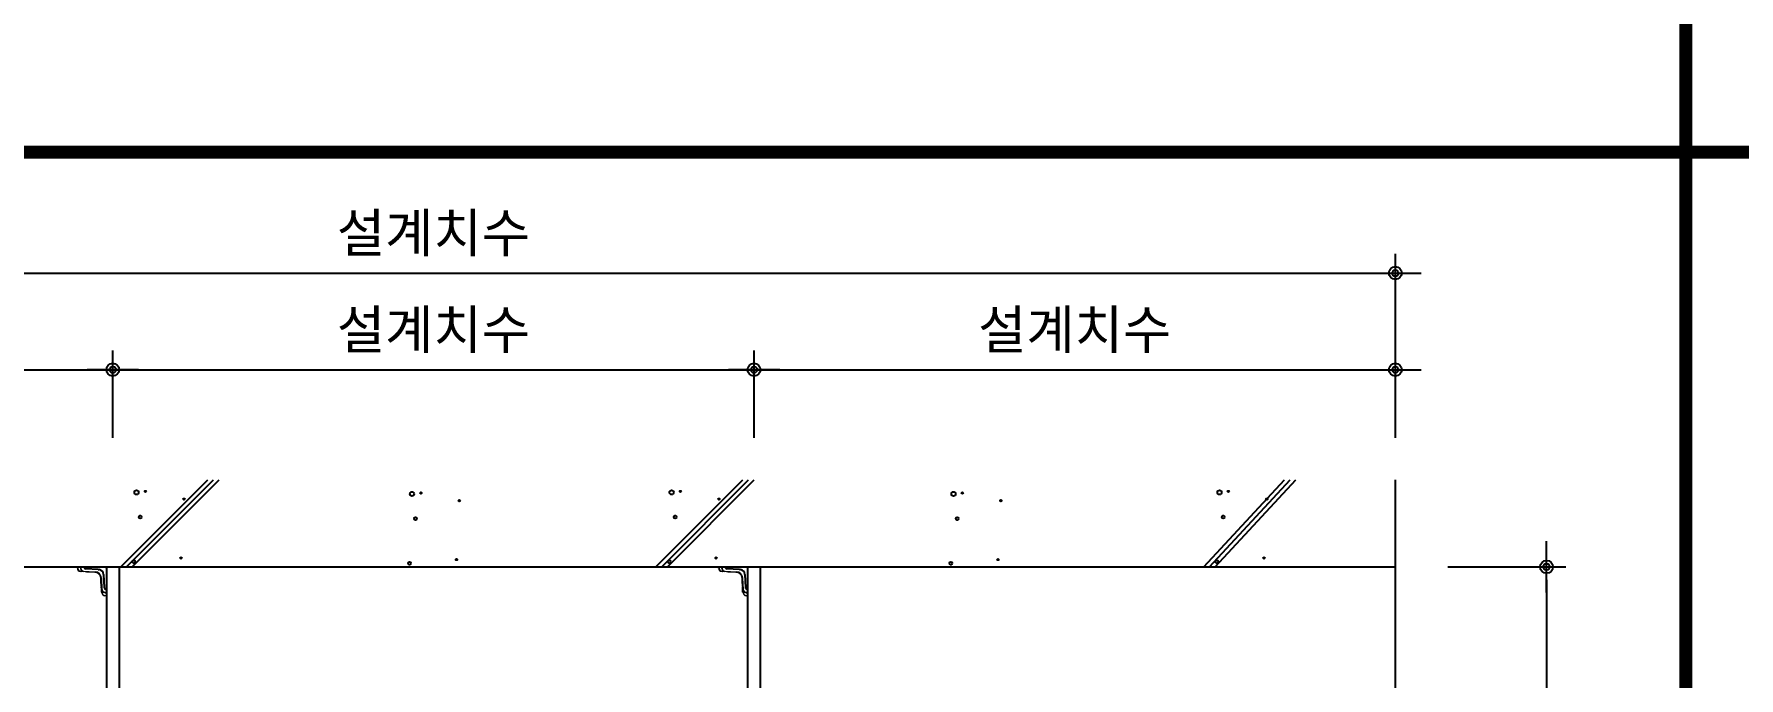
# Model space of a CAD drawing. Extents: x -255 to 8105, y -176 to 5714.
# Drawn here: x 3160 to 4489, y 3614 to 4116 of the extents above; entities that cross this region are included whole.
import ezdxf

# ---------------------------------------------------------------- set-up
doc = ezdxf.new("R2010")
doc.units = 0
doc.header["$LTSCALE"] = 30
doc.layers.get('0').update_dxf_attribs({"linetype": 'CONTINUOUS'})
doc.layers.get('DEFPOINTS').update_dxf_attribs({"linetype": 'CONTINUOUS'})
for name, color, linetype in [('0_toilet', 6, 'CONTINUOUS'), ('DIM', 7, 'CONTINUOUS'), ('경첩', 4, 'CONTINUOUS'), ('해치', 8, 'CONTINUOUS')]:
    doc.layers.add(name, color=color, linetype=linetype)
doc.styles.add('돋움', font='malgun.ttf')
doc.dimstyles.new('10', dxfattribs={"dimscale": 10, "dimtxt": 3, "dimasz": 1, "dimexe": 1.5, "dimexo": 2, "dimgap": 1, "dimtad": 1, "dimdec": 0, "dimlunit": 6, "dimtxsty": '돋움', "dimblk": 'DIMDOT', "dimcen": -1, "dimdle": 1.5, "dimclrt": 3, "dimazin": 3, "dimtfac": 1, "dimtdec": 0, "dimtix": 1, "dimtmove": 2, "dimatfit": 3, "dimldrblk": 'DIMDOT', "dimarcsym": 0})

# ---------------------------------------------------------------- blocks, each defined once
blk = doc.blocks.new('DIMDOT')
at = {"linetype": 'Continuous'}
blk.add_line((-2, 0), (2, 0), dxfattribs=at)
for radius in [0.5, 0.25]:
    blk.add_circle((0, 0), radius, dxfattribs=at)
blk = doc.blocks.new('*D559')
at = {"layer": 'DEFPOINTS', "color": 0}
for p in [(21876.4, 10939.8), (21876.4, 10214.8), (21973.3, 10214.8)]:
    blk.add_point(p, dxfattribs=at)
at = {"layer": 'DIM', "color": 0, "lineweight": -2, "ltscale": 10}
for p, q in [((21896.4, 10939.8), (21988.3, 10939.8)), ((21973.3, 10929.8), (21973.3, 10224.8)), ((21896.4, 10214.8), (21988.3, 10214.8))]:
    blk.add_line(p, q, dxfattribs=at)
at = {"layer": 'DIM', "color": 0, "lineweight": -2, "xscale": 10, "yscale": 10, "zscale": 10}
for p, rotation in [((21973.3, 10939.8), 90), ((21973.3, 10214.8), 270)]:
    blk.add_blockref('DIMDOT', p, dxfattribs=dict(at, rotation=rotation))
at = {"layer": 'DIM', "color": 3, "insert": (21948.1, 10577.3), "char_height": 30, "attachment_point": 5, "rotation": 90, "style": '돋움'}
blk.add_mtext('VAR.', dxfattribs=at)
blk = doc.blocks.new('*D560')
at = {"layer": 'DEFPOINTS', "color": 0}
for p in [(21855.4, 11093.4), (21355.4, 11020.3), (21855.4, 11020.3)]:
    blk.add_point(p, dxfattribs=at)
at = {"layer": 'DIM', "color": 0, "lineweight": -2, "ltscale": 10}
for p, q in [((21355.4, 11040.3), (21355.4, 11108.4)), ((21855.4, 11040.3), (21855.4, 11108.4)), ((21365.4, 11093.4), (21845.4, 11093.4))]:
    blk.add_line(p, q, dxfattribs=at)
at = {"layer": 'DIM', "color": 0, "lineweight": -2, "xscale": 10, "yscale": 10, "zscale": 10, "rotation": 180}
blk.add_blockref('DIMDOT', (21355.4, 11093.4), dxfattribs=at)
at = {"layer": 'DIM', "color": 0, "lineweight": -2, "xscale": 10, "yscale": 10, "zscale": 10}
blk.add_blockref('DIMDOT', (21855.4, 11093.4), dxfattribs=at)
at = {"layer": 'DIM', "color": 3, "insert": (21605.4, 11123), "char_height": 30, "attachment_point": 5, "style": '돋움'}
blk.add_mtext('설계치수', dxfattribs=at)
blk = doc.blocks.new('*D561')
at = {"layer": 'DEFPOINTS', "color": 0}
for p in [(21855.4, 11168.7), (20355.4, 11020.3), (21855.4, 11020.3)]:
    blk.add_point(p, dxfattribs=at)
at = {"layer": 'DIM', "color": 0, "lineweight": -2, "ltscale": 10}
for p, q in [((20355.4, 11040.3), (20355.4, 11183.7)), ((21855.4, 11040.3), (21855.4, 11183.7)), ((20365.4, 11168.7), (21845.4, 11168.7))]:
    blk.add_line(p, q, dxfattribs=at)
at = {"layer": 'DIM', "color": 0, "lineweight": -2, "xscale": 10, "yscale": 10, "zscale": 10, "rotation": 180}
blk.add_blockref('DIMDOT', (20355.4, 11168.7), dxfattribs=at)
at = {"layer": 'DIM', "color": 0, "lineweight": -2, "xscale": 10, "yscale": 10, "zscale": 10}
blk.add_blockref('DIMDOT', (21855.4, 11168.7), dxfattribs=at)
at = {"layer": 'DIM', "color": 3, "insert": (21105.4, 11198.4), "char_height": 30, "attachment_point": 5, "style": '돋움'}
blk.add_mtext('설계치수', dxfattribs=at)
blk = doc.blocks.new('*D562')
at = {"layer": 'DEFPOINTS', "color": 0}
for p in [(21355.4, 11093.4), (20855.4, 11020.3), (21355.4, 11020.3)]:
    blk.add_point(p, dxfattribs=at)
at = {"layer": 'DIM', "color": 0, "lineweight": -2, "ltscale": 10}
for p, q in [((20855.4, 11040.3), (20855.4, 11108.4)), ((21355.4, 11040.3), (21355.4, 11108.4)), ((20865.4, 11093.4), (21345.4, 11093.4))]:
    blk.add_line(p, q, dxfattribs=at)
at = {"layer": 'DIM', "color": 0, "lineweight": -2, "xscale": 10, "yscale": 10, "zscale": 10, "rotation": 180}
blk.add_blockref('DIMDOT', (20855.4, 11093.4), dxfattribs=at)
at = {"layer": 'DIM', "color": 0, "lineweight": -2, "xscale": 10, "yscale": 10, "zscale": 10}
blk.add_blockref('DIMDOT', (21355.4, 11093.4), dxfattribs=at)
at = {"layer": 'DIM', "color": 3, "insert": (21105.4, 11123), "char_height": 30, "attachment_point": 5, "style": '돋움'}
blk.add_mtext('설계치수', dxfattribs=at)
blk = doc.blocks.new('*D563')
at = {"layer": 'DEFPOINTS', "color": 0}
for p in [(20855.4, 11093.4), (20355.4, 11020.3), (20855.4, 11020.3)]:
    blk.add_point(p, dxfattribs=at)
at = {"layer": 'DIM', "color": 0, "lineweight": -2, "ltscale": 10}
for p, q in [((20355.4, 11040.3), (20355.4, 11108.4)), ((20855.4, 11040.3), (20855.4, 11108.4)), ((20365.4, 11093.4), (20845.4, 11093.4))]:
    blk.add_line(p, q, dxfattribs=at)
at = {"layer": 'DIM', "color": 0, "lineweight": -2, "xscale": 10, "yscale": 10, "zscale": 10, "rotation": 180}
blk.add_blockref('DIMDOT', (20355.4, 11093.4), dxfattribs=at)
at = {"layer": 'DIM', "color": 0, "lineweight": -2, "xscale": 10, "yscale": 10, "zscale": 10}
blk.add_blockref('DIMDOT', (20855.4, 11093.4), dxfattribs=at)
at = {"layer": 'DIM', "color": 3, "insert": (20605.4, 11123), "char_height": 30, "attachment_point": 5, "style": '돋움'}
blk.add_mtext('설계치수', dxfattribs=at)
blk = doc.blocks.new('UNI-02', base_point=(17634, 7239))
for p, q in [((21855.4, 10604), (21855.4, 11007.6)), ((20355.4, 10939.8), (21855.4, 10939.8))]:
    blk.add_line(p, q)
at = {"color": 4}
for p, q in [((20844.1, 10937.7), (20834.4, 10938.3)), ((20844.1, 10937.7), (20844.8, 10937.7)), ((20848.2, 10933.9), (20848.7, 10923.8)), ((21344.1, 10937.7), (21334.3, 10938.3)), ((21344.1, 10937.7), (21344.7, 10937.7)), ((21348.1, 10933.9), (21348.6, 10923.8))]:
    blk.add_line(p, q, dxfattribs=at)
at = {"color": 8, "const_width": 10}
for points in [[(22081.9, 10008), (22081.9, 12777.2)], [(20119.3, 11262.9), (23467.1, 11262.9)]]:
    blk.add_lwpolyline(points, dxfattribs=at)
at = {"color": 4}
for centre, radius, start, end in [((20834.5, 10939.9), 1.61, 184.0227, 266.85), ((21334.4, 10939.9), 1.61, 184.0227, 266.85), ((20844.5, 10934.1), 3.66, 356.6481, 86.2207), ((21344.5, 10934.1), 3.66, 356.6481, 86.2207), ((20850.3, 10924), 1.65, 186.1664, 269.5984), ((21350.3, 10924), 1.65, 186.1664, 269.5984)]:
    blk.add_arc(centre, radius, start, end, dxfattribs=at)
at = {"layer": '0_toilet'}
for p, q in [((20850.4, 10939.8), (20850.4, 10214.8)), ((20860.4, 10939.8), (20860.4, 10214.8)), ((21350.3, 10939.8), (21350.3, 10214.8)), ((21360.4, 10214.8), (21360.4, 10939.8))]:
    blk.add_line(p, q, dxfattribs=at)
at = {"layer": '경첩', "color": 4, "linetype": 'Continuous', "lineweight": 15}
for p, q in [((20827.9, 10938.7), (20827.9, 10939.8)), ((20827.9, 10939.8), (20828.1, 10939.8)), ((20828.1, 10939.8), (20828.1, 10938.7)), ((20828.1, 10939.8), (20830.3, 10939.8)), ((20830.3, 10939.8), (20830.3, 10938.6)), ((20830.4, 10938.6), (20830.4, 10939.8)), ((20830.4, 10939.8), (20830.6, 10939.8)), ((20830.6, 10939.8), (20830.6, 10938.6)), ((20848.9, 10939.8), (20830.6, 10939.8)), ((21327.8, 10938.7), (21327.8, 10939.8)), ((21327.8, 10939.8), (21328.1, 10939.8)), ((21328.1, 10939.8), (21328.1, 10938.7)), ((21328.1, 10939.8), (21330.2, 10939.8)), ((21330.2, 10939.8), (21330.2, 10938.6)), ((21330.3, 10938.6), (21330.3, 10939.8)), ((21330.3, 10939.8), (21330.6, 10939.8)), ((21330.6, 10939.8), (21330.6, 10938.6)), ((21348.8, 10939.8), (21330.6, 10939.8)), ((20828.1, 10938.7), (20827.9, 10938.7)), ((20830.1, 10936.6), (20831.6, 10936.5)), ((20832.6, 10936.2), (20830.1, 10936.3)), ((20830.3, 10938.6), (20830.4, 10938.6)), ((20830.4, 10938.6), (20830.6, 10938.6)), ((20830.6, 10936.1), (20830.8, 10936.3)), ((20830.6, 10936.1), (20830.7, 10936.1)), ((20833.9, 10935.9), (20830.7, 10936.1)), ((20832.6, 10936.5), (20841.6, 10936)), ((20841.6, 10935.8), (20832.6, 10936.2)), ((20833.9, 10935.9), (20834.1, 10936.1)), ((20834.6, 10935.9), (20834.8, 10936.1)), ((20834.9, 10935.9), (20835.2, 10936.1)), ((20835.6, 10935.8), (20835.8, 10936.1)), ((20838.3, 10935.7), (20835.6, 10935.8)), ((20838.3, 10935.7), (20838.5, 10935.9)), ((20839, 10935.7), (20839.2, 10935.9)), ((20839.3, 10935.6), (20839.5, 10935.9)), ((20840, 10935.6), (20840.2, 10935.9)), ((20841.3, 10935.5), (20840, 10935.6)), ((20841.3, 10935.5), (20841.6, 10935.8)), ((20841.6, 10935.5), (20841.3, 10935.5)), ((20842.6, 10935.4), (20842.8, 10935.6)), ((20843.1, 10935.2), (20843.3, 10935.4)), ((20843.4, 10935.1), (20843.5, 10935.3)), ((20843.8, 10934.9), (20844, 10935)), ((20844, 10934.7), (20844.2, 10934.9)), ((20845.1, 10933.7), (20845.3, 10933.9)), ((20845.3, 10933.5), (20845.4, 10933.7)), ((20845.5, 10933), (20845.7, 10933.2)), ((20845.7, 10932.8), (20845.8, 10933)), ((20845.8, 10932.4), (20846, 10932.6)), ((20846.2, 10932.1), (20846, 10931.9)), ((20846, 10931.9), (20846.2, 10932.1)), ((20846, 10931.5), (20846.3, 10931.7)), ((20846.1, 10931.3), (20846.3, 10931.5)), ((20846.1, 10930.4), (20846.1, 10931)), ((20846.1, 10930.4), (20846.4, 10930.6)), ((20846.1, 10930.3), (20846.4, 10930.5)), ((20846.1, 10930.3), (20846.1, 10930.4)), ((20846.1, 10929.9), (20846.1, 10930.3)), ((20846.1, 10929.9), (20846.4, 10930.2)), ((20846.1, 10929.8), (20846.4, 10930.1)), ((20846.1, 10929.8), (20846.1, 10929.9)), ((20846.2, 10928.9), (20846.1, 10929.8)), ((20846.2, 10928.9), (20846.4, 10929.2)), ((20846.2, 10928.7), (20846.4, 10928.9)), ((20846.2, 10928.3), (20846.2, 10928.7)), ((20846.2, 10928.2), (20846.5, 10928.5)), ((20846.2, 10928.3), (20846.5, 10928.5)), ((20846.4, 10925.4), (20846.2, 10928.2)), ((20846.8, 10922.1), (20846.3, 10931)), ((20846.6, 10931), (20847, 10922.1)), ((20850.4, 10920.1), (20850.4, 10938.3)), ((21328.1, 10938.7), (21327.8, 10938.7)), ((21330.1, 10936.6), (21331.5, 10936.5)), ((21332.6, 10936.2), (21330.1, 10936.3)), ((21330.2, 10938.6), (21330.3, 10938.6)), ((21330.3, 10938.6), (21330.6, 10938.6)), ((21330.6, 10936.1), (21330.7, 10936.3)), ((21330.6, 10936.1), (21330.6, 10936.1)), ((21333.9, 10935.9), (21330.6, 10936.1)), ((21332.6, 10936.5), (21341.5, 10936)), ((21341.5, 10935.8), (21332.6, 10936.2)), ((21333.9, 10935.9), (21334.1, 10936.1)), ((21334.5, 10935.9), (21334.8, 10936.1)), ((21334.9, 10935.9), (21335.1, 10936.1)), ((21335.5, 10935.8), (21335.8, 10936.1)), ((21338.2, 10935.7), (21335.5, 10935.8)), ((21338.2, 10935.7), (21338.5, 10935.9)), ((21338.9, 10935.7), (21339.2, 10935.9)), ((21339.3, 10935.6), (21339.5, 10935.9)), ((21339.9, 10935.6), (21340.2, 10935.9)), ((21341.3, 10935.5), (21339.9, 10935.6)), ((21341.3, 10935.5), (21341.5, 10935.8)), ((21341.5, 10935.5), (21341.3, 10935.5)), ((21342.5, 10935.4), (21342.7, 10935.6)), ((21343.1, 10935.2), (21343.2, 10935.4)), ((21343.3, 10935.1), (21343.5, 10935.3)), ((21343.8, 10934.9), (21343.9, 10935)), ((21344, 10934.7), (21344.2, 10934.9)), ((21345.1, 10933.7), (21345.2, 10933.9)), ((21345.2, 10933.5), (21345.4, 10933.7)), ((21345.5, 10933), (21345.7, 10933.2)), ((21345.6, 10932.8), (21345.8, 10933)), ((21345.8, 10932.4), (21346, 10932.6)), ((21346.1, 10932.1), (21345.9, 10931.9)), ((21345.9, 10931.9), (21346.1, 10932.1)), ((21346, 10931.5), (21346.2, 10931.7)), ((21346, 10931.3), (21346.2, 10931.5)), ((21346.1, 10930.4), (21346, 10931)), ((21346.1, 10930.4), (21346.3, 10930.6)), ((21346.1, 10930.3), (21346.3, 10930.5)), ((21346.1, 10930.3), (21346.1, 10930.4)), ((21346.1, 10929.9), (21346.1, 10930.3)), ((21346.1, 10929.9), (21346.3, 10930.2)), ((21346.1, 10929.8), (21346.3, 10930.1)), ((21346.1, 10929.8), (21346.1, 10929.9)), ((21346.1, 10928.9), (21346.1, 10929.8)), ((21346.1, 10928.9), (21346.4, 10929.2)), ((21346.2, 10928.7), (21346.4, 10928.9)), ((21346.2, 10928.3), (21346.2, 10928.7)), ((21346.2, 10928.2), (21346.4, 10928.5)), ((21346.2, 10928.3), (21346.4, 10928.5)), ((21346.3, 10925.4), (21346.2, 10928.2)), ((21346.7, 10922.1), (21346.3, 10931)), ((21346.5, 10931), (21347, 10922.1)), ((21350.3, 10920.1), (21350.3, 10938.3)), ((20846.4, 10925.4), (20846.6, 10925.6)), ((20846.4, 10925), (20846.6, 10925.3)), ((20846.4, 10924.4), (20846.4, 10925)), ((20846.4, 10924.4), (20846.6, 10924.6)), ((20846.4, 10924), (20846.7, 10924.3)), ((20846.5, 10923.3), (20846.7, 10923.6)), ((20846.6, 10920.6), (20846.5, 10923.3)), ((20846.6, 10920.6), (20846.8, 10920.9)), ((20846.7, 10920.1), (20846.9, 10920.2)), ((20846.9, 10919.6), (20846.8, 10922.1)), ((20847.1, 10921), (20847.1, 10919.6)), ((20849.1, 10920.1), (20850.4, 10920.1)), ((20849.1, 10919.8), (20849.1, 10920.1)), ((20849.1, 10919.8), (20849.1, 10919.7)), ((20850.4, 10919.8), (20849.1, 10919.8)), ((20849.1, 10919.7), (20850.4, 10919.7)), ((20849.2, 10917.6), (20850.4, 10917.6)), ((20849.2, 10917.6), (20849.2, 10917.3)), ((20850.4, 10917.3), (20849.2, 10917.3)), ((20850.4, 10920.1), (20850.4, 10919.8)), ((20850.4, 10919.7), (20850.4, 10917.6)), ((20850.4, 10917.6), (20850.4, 10917.3)), ((21346.3, 10925.4), (21346.5, 10925.6)), ((21346.3, 10925), (21346.6, 10925.3)), ((21346.4, 10924.4), (21346.3, 10925)), ((21346.4, 10924.4), (21346.6, 10924.6)), ((21346.4, 10924), (21346.6, 10924.3)), ((21346.4, 10923.3), (21346.6, 10923.6)), ((21346.5, 10920.6), (21346.4, 10923.3)), ((21346.5, 10920.6), (21346.8, 10920.9)), ((21346.6, 10920.1), (21346.8, 10920.2)), ((21346.8, 10919.6), (21346.7, 10922.1)), ((21347, 10921), (21347.1, 10919.6)), ((21349.1, 10920.1), (21350.3, 10920.1)), ((21349.1, 10919.8), (21349.1, 10920.1)), ((21349.1, 10919.8), (21349.1, 10919.7)), ((21350.3, 10919.8), (21349.1, 10919.8)), ((21349.1, 10919.7), (21350.3, 10919.7)), ((21349.2, 10917.6), (21350.3, 10917.6)), ((21349.2, 10917.6), (21349.2, 10917.3)), ((21350.3, 10917.3), (21349.2, 10917.3)), ((21350.3, 10920.1), (21350.3, 10919.8)), ((21350.3, 10919.7), (21350.3, 10917.6)), ((21350.3, 10917.6), (21350.3, 10917.3))]:
    blk.add_line(p, q, dxfattribs=at)
at = {"layer": '경첩', "color": 4, "linetype": 'Continuous', "lineweight": 15, "flags": 128}
for points in [[(20830.1, 10936.6), (20830.1, 10936.5), (20830.1, 10936.5), (20830.1, 10936.4), (20830.1, 10936.4), (20830.1, 10936.4), (20830.1, 10936.3), (20830.1, 10936.3), (20830.1, 10936.3)], [(20832.6, 10936.2), (20832.6, 10936.2), (20832.6, 10936.2), (20832.6, 10936.3), (20832.6, 10936.3), (20832.6, 10936.3), (20832.6, 10936.4), (20832.6, 10936.4), (20832.6, 10936.5)], [(20834.6, 10935.9), (20834.6, 10935.9), (20834.5, 10935.9), (20834.5, 10935.9), (20834.4, 10935.9), (20834.3, 10935.9), (20834.2, 10935.9), (20834, 10935.9), (20833.9, 10935.9)], [(20835.6, 10935.8), (20835.5, 10935.8), (20835.4, 10935.8), (20835.3, 10935.8), (20835.2, 10935.8), (20835.1, 10935.8), (20835, 10935.8), (20835, 10935.9), (20834.9, 10935.9), (20834.9, 10935.9)], [(20839, 10935.7), (20839, 10935.7), (20838.9, 10935.7), (20838.9, 10935.7), (20838.8, 10935.7), (20838.7, 10935.7), (20838.5, 10935.7), (20838.4, 10935.7), (20838.3, 10935.7)], [(20840, 10935.6), (20839.8, 10935.6), (20839.7, 10935.6), (20839.6, 10935.6), (20839.5, 10935.6), (20839.4, 10935.6), (20839.4, 10935.6), (20839.3, 10935.6), (20839.3, 10935.6)], [(20841.6, 10935.8), (20841.6, 10935.8), (20841.6, 10935.8), (20841.6, 10935.8), (20841.6, 10935.9), (20841.6, 10935.9), (20841.6, 10935.9), (20841.6, 10936), (20841.6, 10936)], [(20846, 10931.9), (20846, 10931.9), (20846, 10931.9)], [(20846.1, 10931.3), (20846.1, 10931.4), (20846, 10931.5)], [(20846.2, 10928.7), (20846.2, 10928.7), (20846.2, 10928.8), (20846.2, 10928.9)], [(20846.2, 10928.2), (20846.2, 10928.2), (20846.2, 10928.3)], [(20846.3, 10931), (20846.3, 10931), (20846.4, 10931), (20846.4, 10931), (20846.4, 10931), (20846.5, 10931), (20846.5, 10931), (20846.5, 10931), (20846.6, 10931)], [(21330.1, 10936.6), (21330.1, 10936.5), (21330.1, 10936.5), (21330.1, 10936.4), (21330.1, 10936.4), (21330.1, 10936.4), (21330.1, 10936.3), (21330.1, 10936.3), (21330.1, 10936.3)], [(21332.6, 10936.2), (21332.6, 10936.2), (21332.6, 10936.2), (21332.6, 10936.3), (21332.6, 10936.3), (21332.6, 10936.3), (21332.6, 10936.4), (21332.6, 10936.4), (21332.6, 10936.5)], [(21334.5, 10935.9), (21334.5, 10935.9), (21334.5, 10935.9), (21334.4, 10935.9), (21334.3, 10935.9), (21334.2, 10935.9), (21334.1, 10935.9), (21334, 10935.9), (21333.9, 10935.9)], [(21335.5, 10935.8), (21335.4, 10935.8), (21335.3, 10935.8), (21335.2, 10935.8), (21335.1, 10935.8), (21335, 10935.8), (21335, 10935.8), (21334.9, 10935.9), (21334.9, 10935.9), (21334.9, 10935.9)], [(21338.9, 10935.7), (21338.9, 10935.7), (21338.9, 10935.7), (21338.8, 10935.7), (21338.7, 10935.7), (21338.6, 10935.7), (21338.5, 10935.7), (21338.4, 10935.7), (21338.2, 10935.7)], [(21339.9, 10935.6), (21339.8, 10935.6), (21339.7, 10935.6), (21339.6, 10935.6), (21339.5, 10935.6), (21339.4, 10935.6), (21339.3, 10935.6), (21339.3, 10935.6), (21339.3, 10935.6)], [(21341.5, 10935.8), (21341.5, 10935.8), (21341.5, 10935.8), (21341.5, 10935.8), (21341.5, 10935.9), (21341.5, 10935.9), (21341.5, 10935.9), (21341.5, 10936), (21341.5, 10936)], [(21345.9, 10931.9), (21345.9, 10931.9), (21345.9, 10931.9)], [(21346, 10931.3), (21346, 10931.4), (21346, 10931.5)], [(21346.2, 10928.7), (21346.1, 10928.7), (21346.1, 10928.8), (21346.1, 10928.9)], [(21346.2, 10928.2), (21346.2, 10928.2), (21346.2, 10928.3)], [(21346.3, 10931), (21346.3, 10931), (21346.3, 10931), (21346.3, 10931), (21346.4, 10931), (21346.4, 10931), (21346.4, 10931), (21346.5, 10931), (21346.5, 10931)], [(20846.5, 10923.3), (20846.4, 10923.5), (20846.4, 10923.6), (20846.4, 10923.7), (20846.4, 10923.8), (20846.4, 10923.9), (20846.4, 10924), (20846.4, 10924), (20846.4, 10924)], [(20846.6, 10920.1), (20846.6, 10920.2), (20846.6, 10920.4), (20846.6, 10920.5), (20846.6, 10920.6)], [(20846.6, 10920.1), (20846.6, 10920.1), (20846.6, 10920.1), (20846.7, 10920.1), (20846.7, 10920.1), (20846.7, 10920.1), (20846.7, 10920.1), (20846.7, 10920.1), (20846.7, 10920.1)], [(20846.8, 10922.1), (20846.8, 10922.1), (20846.8, 10922.1), (20846.8, 10922.1), (20846.8, 10922.1), (20846.9, 10922.1), (20846.9, 10922.1), (20847, 10922.1), (20847, 10922.1)], [(20847.1, 10919.6), (20847.1, 10919.6), (20847, 10919.6), (20847, 10919.6), (20847, 10919.6), (20846.9, 10919.6), (20846.9, 10919.6), (20846.9, 10919.6), (20846.9, 10919.6)], [(21346.4, 10923.3), (21346.4, 10923.5), (21346.4, 10923.6), (21346.4, 10923.7), (21346.4, 10923.8), (21346.4, 10923.9), (21346.4, 10924), (21346.4, 10924), (21346.4, 10924)], [(21346.6, 10920.1), (21346.5, 10920.2), (21346.5, 10920.4), (21346.5, 10920.5), (21346.5, 10920.6)], [(21346.6, 10920.1), (21346.6, 10920.1), (21346.6, 10920.1), (21346.6, 10920.1), (21346.6, 10920.1), (21346.6, 10920.1), (21346.6, 10920.1), (21346.6, 10920.1), (21346.6, 10920.1)], [(21346.7, 10922.1), (21346.7, 10922.1), (21346.7, 10922.1), (21346.8, 10922.1), (21346.8, 10922.1), (21346.8, 10922.1), (21346.9, 10922.1), (21346.9, 10922.1), (21347, 10922.1)], [(21347.1, 10919.6), (21347, 10919.6), (21347, 10919.6), (21346.9, 10919.6), (21346.9, 10919.6), (21346.9, 10919.6), (21346.9, 10919.6), (21346.8, 10919.6), (21346.8, 10919.6)]]:
    blk.add_lwpolyline(points, dxfattribs=at)
at = {"layer": '경첩', "color": 4, "linetype": 'Continuous', "lineweight": 15}
for centre, radius, start, end in [((20848.9, 10938.3), 1.5, 0, 90), ((21348.8, 10938.3), 1.5, 0, 90), ((20830.2, 10938.7), 2.35, 180, 267.3017), ((20830.2, 10938.7), 2.1, 180, 267.3017), ((20832.7, 10938.6), 2.35, 180, 267.3017), ((20832.7, 10938.6), 2.1, 180, 267.3017), ((20841.3, 10930.8), 5.25, 2.6983, 87.3017), ((20841.3, 10930.8), 5, 2.6983, 87.3017), ((20841.3, 10930.8), 4.75, 75, 87.3017), ((20841.3, 10930.8), 4.75, 68.2494, 75.0002), ((20841.3, 10930.8), 4.75, 58.7002, 65.0052), ((20841.3, 10930.8), 4.75, 55.6142, 58.7009), ((20841.3, 10930.8), 4.75, 37.4392, 55.6151), ((20841.3, 10930.8), 4.75, 34.3855, 37.4388), ((20841.3, 10930.8), 4.75, 28.1736, 34.3849), ((20841.3, 10930.8), 4.75, 19.766, 24.9948), ((20841.3, 10930.8), 4.75, 13.2431, 19.766), ((20841.3, 10930.8), 4.75, 8.6056, 13.1623), ((20841.3, 10930.8), 4.75, 2.6983, 5.9088), ((21330.2, 10938.7), 2.35, 180, 267.3017), ((21330.2, 10938.7), 2.1, 180, 267.3017), ((21332.7, 10938.6), 2.35, 180, 267.3017), ((21332.7, 10938.6), 2.1, 180, 267.3017), ((21341.3, 10930.8), 5.25, 2.6983, 87.3017), ((21341.3, 10930.8), 5, 2.6983, 87.3017), ((21341.3, 10930.8), 4.75, 75, 87.3017), ((21341.3, 10930.8), 4.75, 68.2494, 75.0002), ((21341.3, 10930.8), 4.75, 58.7002, 65.0052), ((21341.3, 10930.8), 4.75, 55.6142, 58.7009), ((21341.3, 10930.8), 4.75, 37.4392, 55.6151), ((21341.3, 10930.8), 4.75, 34.3855, 37.4388), ((21341.3, 10930.8), 4.75, 28.1736, 34.3849), ((21341.3, 10930.8), 4.75, 19.766, 24.9948), ((21341.3, 10930.8), 4.75, 13.2431, 19.766), ((21341.3, 10930.8), 4.75, 8.6056, 13.1623), ((21341.3, 10930.8), 4.75, 2.6983, 5.9088), ((20849.1, 10922.2), 2.35, 182.6983, 270), ((20849.2, 10919.7), 2.35, 182.6983, 270), ((20849.1, 10922.2), 2.1, 182.6983, 270), ((20849.2, 10919.7), 2.1, 182.6983, 270), ((21349.1, 10922.2), 2.35, 182.6983, 270), ((21349.2, 10919.7), 2.35, 182.6983, 270), ((21349.1, 10922.2), 2.1, 182.6983, 270), ((21349.2, 10919.7), 2.1, 182.6983, 270)]:
    blk.add_arc(centre, radius, start, end, dxfattribs=at)
at = {"layer": '해치'}
for p, q in [((20861.8, 10939.8), (20929.6, 11007.6)), ((20870.6, 10939.8), (20938.4, 11007.6)), ((21278.9, 10939.8), (21346.7, 11007.6)), ((21287.8, 10939.8), (21355.5, 11007.6)), ((21706.2, 10939.8), (21768.9, 11007.6)), ((21715, 10939.8), (21777.7, 11007.6))]:
    blk.add_line(p, q, dxfattribs=at)
at = {"layer": '해치', "color": 2}
for p, q in [((20866.2, 10939.8), (20934, 11007.6)), ((21283.4, 10939.8), (21351.1, 11007.6)), ((21710.6, 10939.8), (21773.3, 11007.6))]:
    blk.add_line(p, q, dxfattribs=at)
at = {"layer": '해치'}
for centre, radius in [((20873.9, 10997.8), 1.68), ((20880.9, 10998.6), 0.56), ((20910.9, 10992.6), 0.56), ((21088.7, 10996.6), 1.68), ((21095.6, 10997.4), 0.56), ((21291.1, 10997.8), 1.68), ((21298, 10998.6), 0.56), ((21328, 10992.6), 0.56), ((21510.9, 10996.6), 1.68), ((21517.8, 10997.4), 0.56), ((21718.3, 10997.8), 1.68), ((21725.2, 10998.6), 0.56), ((21755.2, 10992.6), 0.56), ((20876.7, 10978.6), 1.12), ((21125.6, 10991.4), 0.56), ((21293.9, 10978.6), 1.12), ((21547.8, 10991.4), 0.56), ((21721.1, 10978.6), 1.12), ((21091.5, 10977.4), 1.12), ((21513.7, 10977.4), 1.12), ((20871.9, 10943.9), 1.12), ((20908.6, 10946.7), 0.559), ((21086.7, 10942.6), 1.12), ((21123.4, 10945.5), 0.559), ((21289.1, 10943.9), 1.12), ((21325.8, 10946.7), 0.559), ((21508.8, 10942.6), 1.12), ((21545.6, 10945.5), 0.559), ((21716.3, 10943.9), 1.12), ((21753, 10946.7), 0.559)]:
    blk.add_circle(centre, radius, dxfattribs=at)
at = {"layer": 'DIM', "ltscale": 10}
for base, p1, p2, picture, middle in [((21855.4, 11168.7), (20355.4, 11020.3), (21855.4, 11020.3), '*D561', (21105.4, 11198.4)), ((20855.4, 11093.4), (20355.4, 11020.3), (20855.4, 11020.3), '*D563', (20605.4, 11123)), ((21355.4, 11093.4), (20855.4, 11020.3), (21355.4, 11020.3), '*D562', (21105.4, 11123)), ((21855.4, 11093.4), (21355.4, 11020.3), (21855.4, 11020.3), '*D560', (21605.4, 11123))]:
    dim = blk.add_linear_dim(base=base, p1=p1, p2=p2, text='설계치수', dimstyle='10', override={"dimtxsty": '돋움'}, dxfattribs=at)
    dim.commit()
    dim.dimension.update_dxf_attribs({"geometry": picture, "text_midpoint": middle})
dim = blk.add_linear_dim(base=(21973.3, 10214.8), p1=(21876.4, 10939.8), p2=(21876.4, 10214.8), angle=90, text='VAR.', dimstyle='10', override={"dimtxsty": '돋움'}, dxfattribs=at)
dim.commit()
dim.dimension.update_dxf_attribs({"geometry": '*D559', "text_midpoint": (21948.1, 10577.3)})

msp = doc.modelspace()

# ---------------------------------------------------------------- block references
msp.add_blockref('UNI-02', (0, 0))

doc.saveas('drawing.dxf')
